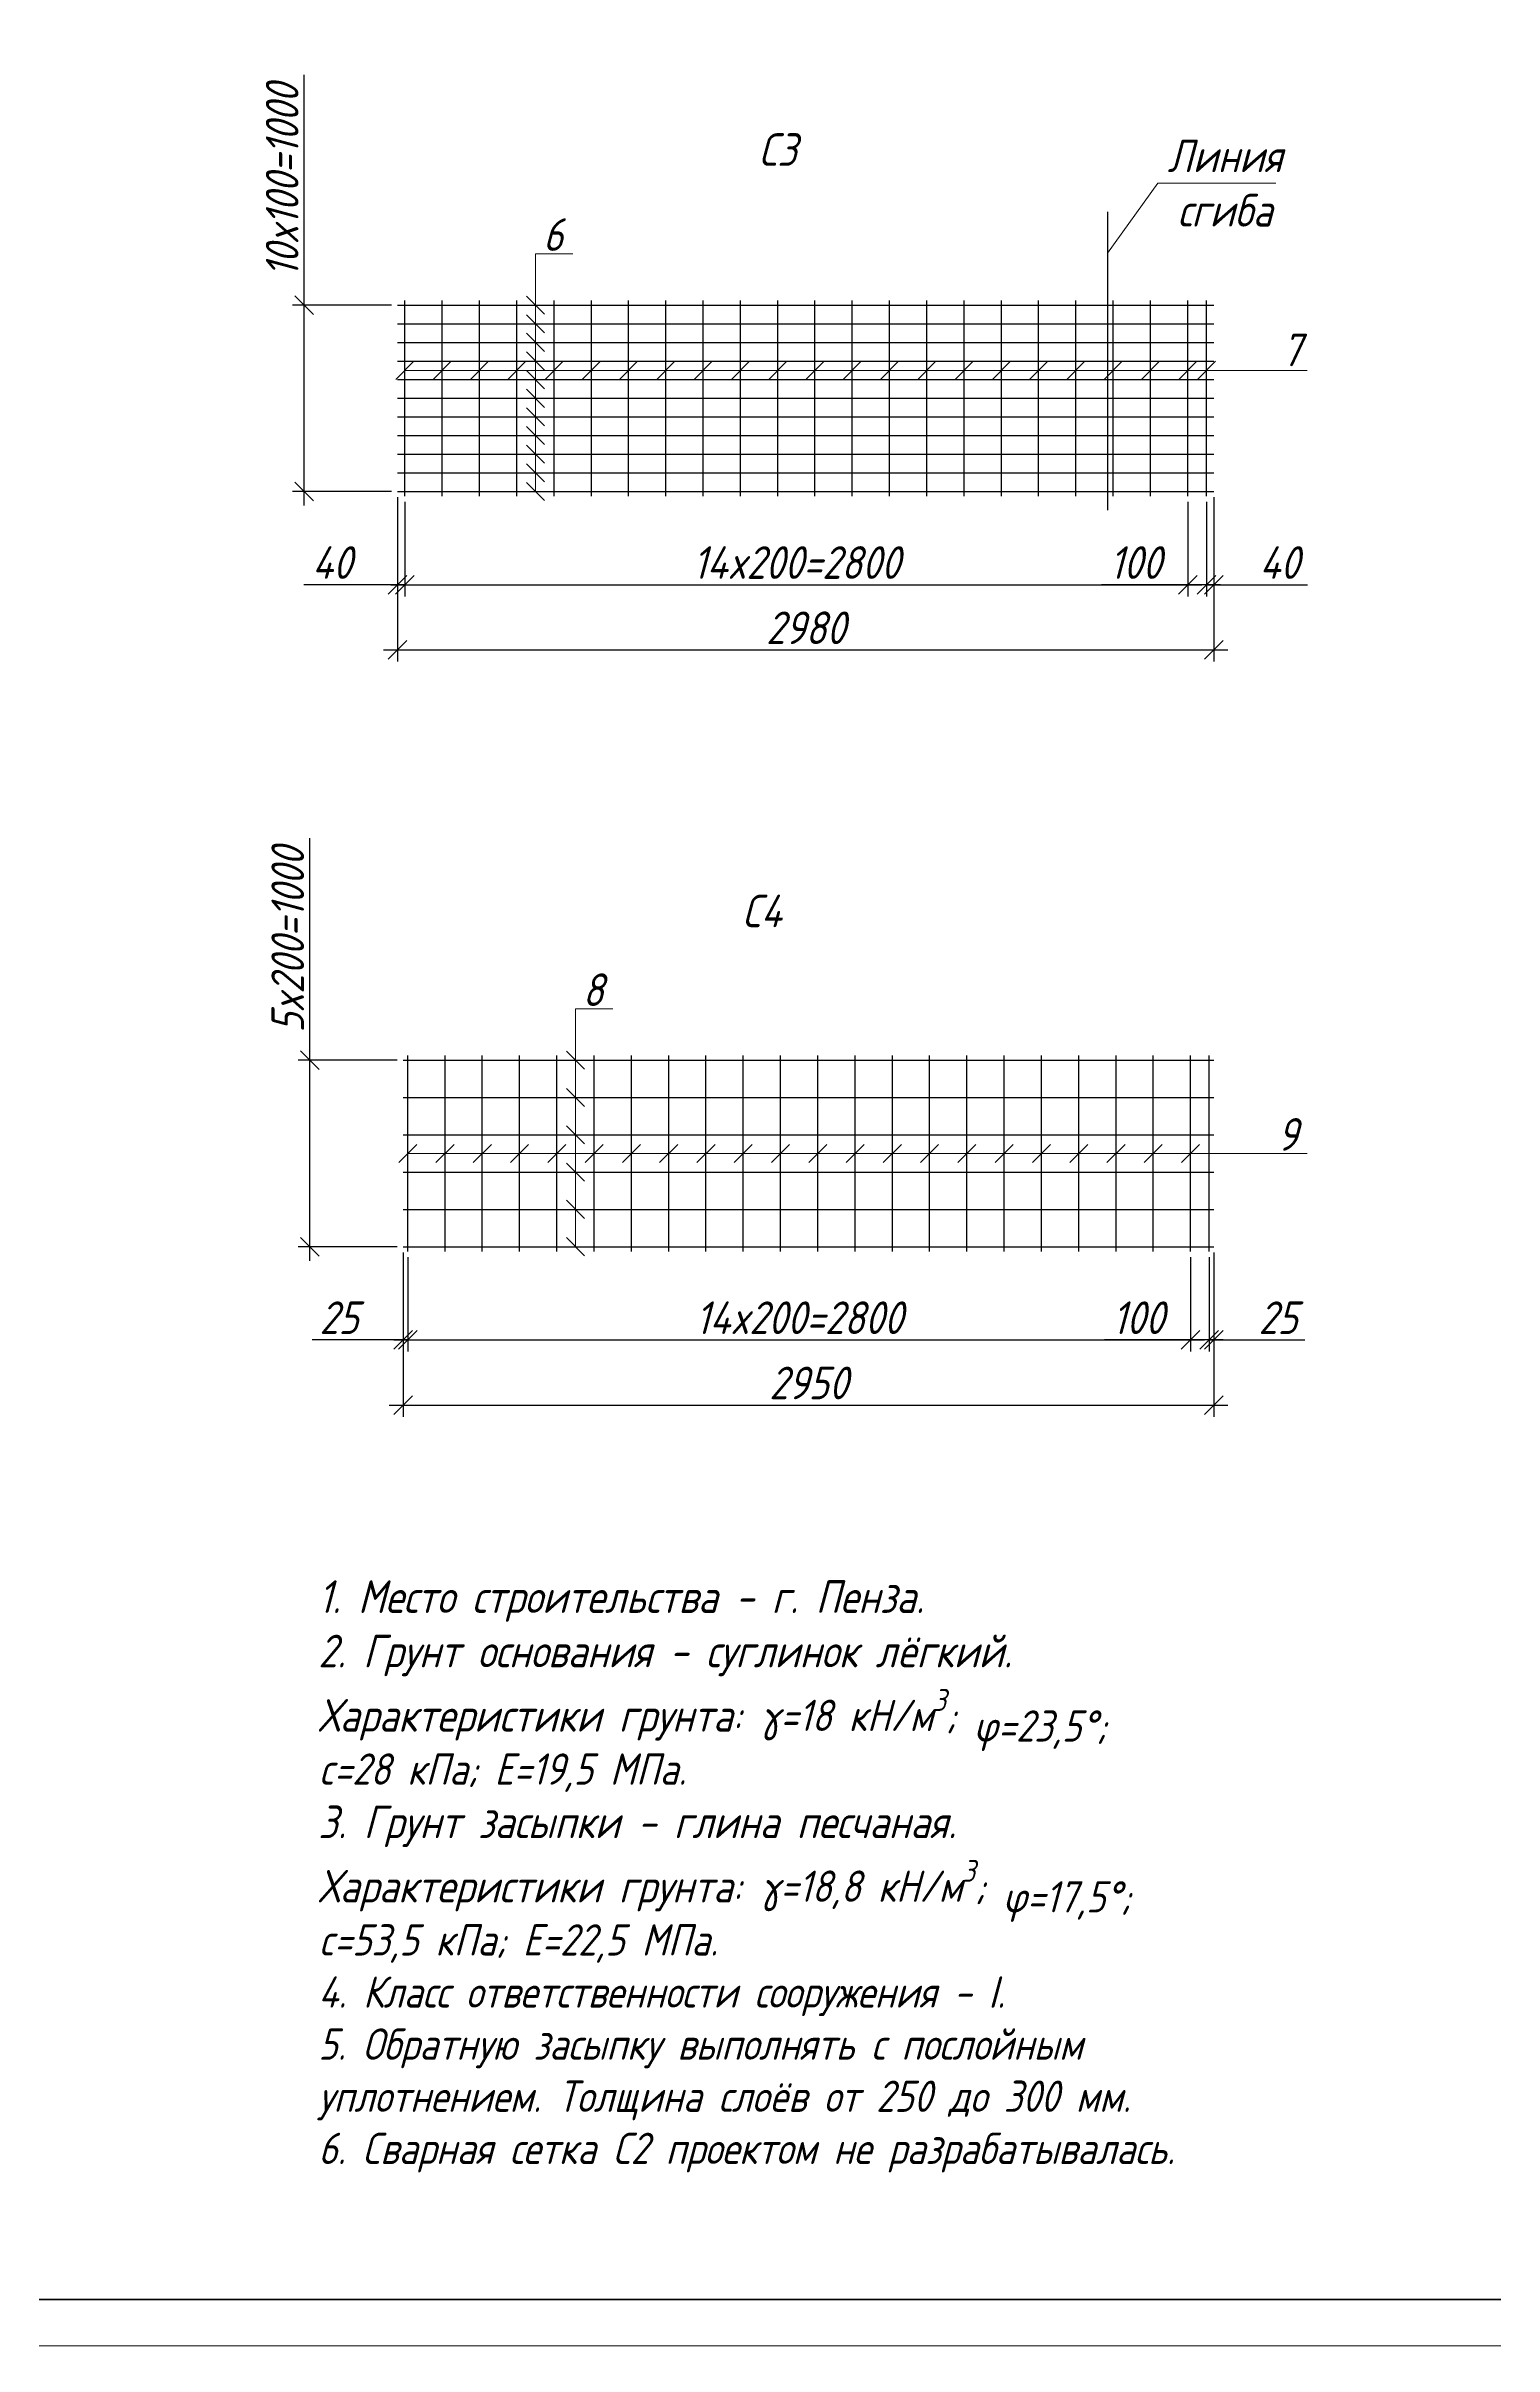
# Model space of a CAD drawing. Header units: millimetres. Extents: x -1004 to 900128, y -352756 to 107728.
# Drawn here: x 808401 to 823939, y -224477 to -199801 of the extents above; entities that cross this region are included whole.
import ezdxf

# ---------------------------------------------------------------- set-up
doc = ezdxf.new("R2010")
doc.units = ezdxf.units.MM
doc.linetypes.add('ACAD_ISO02W100', pattern=[15, 12, -3])
for name, color, linetype, lineweight in [('basic', 95, 'Continuous', 30), ('frame', 173, 'Continuous', 40), ('hatch', 117, 'ACAD_ISO02W100', 25), ('size', 45, 'Continuous', 20), ('text', 13, 'Continuous', 20), ('thin', 153, 'Continuous', 18)]:
    doc.layers.add(name, color=color, linetype=linetype, lineweight=lineweight)
doc.styles.add('Structures', font='isocpeur.ttf', dxfattribs={"width": 0.85, "oblique": 15})
doc.dimstyles.new('structures 3.5 50', dxfattribs={"dimtxt": 3.5, "dimasz": 2, "dimexe": 1.25, "dimexo": 0.625, "dimtad": 1, "dimlfac": 0.5, "dimtxsty": 'Structures', "dimblk": 'OBLIQUE', "dimcen": 2.5, "dimdle": 1.5, "dimadec": 0, "dimazin": 0, "dimtfac": 1, "dimtmove": 0, "dimatfit": 3, "dimfxl": 1, "dimarcsym": 0})

# ---------------------------------------------------------------- blocks, each defined once
blk = doc.blocks.new('_Oblique')
at = {"color": 0, "linetype": 'ByBlock', "lineweight": -2}
blk.add_line((-0.5, -0.5), (0.5, 0.5), dxfattribs=at)
blk = doc.blocks.new('*D1709')
at = {"layer": 'Defpoints', "color": 0, "transparency": 16777216}
for p in [(812173, -204581), (812253, -204631), (812173, -205581)]:
    blk.add_point(p, dxfattribs=at)
at = {"layer": 'size', "color": 0, "lineweight": -2, "transparency": 16777216}
for p, q in [((812173, -204643), (812173, -205706)), ((812253, -204693), (812253, -205706)), ((812173, -205581), (811167, -205581)), ((812253, -205581), (812173, -205581)), ((812253, -205581), (812453, -205581))]:
    blk.add_line(p, q, dxfattribs=at)
at = {"layer": 'size', "color": 0, "lineweight": -2, "transparency": 16777216, "xscale": 200, "yscale": 200, "zscale": 200}
blk.add_blockref('_Oblique', (812173, -205581), dxfattribs=at)
at = {"layer": 'size', "color": 0, "lineweight": -2, "transparency": 16777216, "xscale": 200, "yscale": 200, "zscale": 200, "rotation": 180}
blk.add_blockref('_Oblique', (812253, -205581), dxfattribs=at)
at = {"layer": 'size', "color": 0, "transparency": 16777216, "insert": (811470, -205343), "char_height": 350, "attachment_point": 5, "style": 'Structures'}
blk.add_mtext('40', dxfattribs=at)
blk = doc.blocks.new('*D1710')
at = {"layer": 'Defpoints', "color": 0, "transparency": 16777216}
for p in [(820853, -204631), (820933, -204581), (820933, -205581)]:
    blk.add_point(p, dxfattribs=at)
at = {"layer": 'size', "color": 0, "lineweight": -2, "transparency": 16777216}
for p, q in [((820853, -204693), (820853, -205706)), ((820933, -204643), (820933, -205706)), ((820853, -205581), (820653, -205581)), ((820853, -205581), (820933, -205581)), ((820933, -205581), (821938, -205581))]:
    blk.add_line(p, q, dxfattribs=at)
at = {"layer": 'size', "color": 0, "lineweight": -2, "transparency": 16777216, "xscale": 200, "yscale": 200, "zscale": 200}
blk.add_blockref('_Oblique', (820853, -205581), dxfattribs=at)
at = {"layer": 'size', "color": 0, "lineweight": -2, "transparency": 16777216, "xscale": 200, "yscale": 200, "zscale": 200, "rotation": 180}
blk.add_blockref('_Oblique', (820933, -205581), dxfattribs=at)
at = {"layer": 'size', "color": 0, "transparency": 16777216, "insert": (821636, -205343), "char_height": 350, "attachment_point": 5, "style": 'Structures'}
blk.add_mtext('40', dxfattribs=at)
blk = doc.blocks.new('*D1711')
at = {"layer": 'Defpoints', "color": 0, "transparency": 16777216}
for p in [(812253, -204631), (820653, -204631), (820653, -205581)]:
    blk.add_point(p, dxfattribs=at)
at = {"layer": 'size', "color": 0, "lineweight": -2, "transparency": 16777216}
for p, q in [((812253, -204693), (812253, -205706)), ((820653, -204693), (820653, -205706)), ((812103, -205581), (820803, -205581))]:
    blk.add_line(p, q, dxfattribs=at)
at = {"layer": 'size', "color": 0, "lineweight": -2, "transparency": 16777216, "xscale": 200, "yscale": 200, "zscale": 200, "rotation": 180}
blk.add_blockref('_Oblique', (812253, -205581), dxfattribs=at)
at = {"layer": 'size', "color": 0, "lineweight": -2, "transparency": 16777216, "xscale": 200, "yscale": 200, "zscale": 200}
blk.add_blockref('_Oblique', (820653, -205581), dxfattribs=at)
at = {"layer": 'size', "color": 0, "transparency": 16777216, "insert": (816453, -205343), "char_height": 350, "attachment_point": 5, "style": 'Structures'}
blk.add_mtext('14x200=2800', dxfattribs=at)
blk = doc.blocks.new('*D1712')
at = {"layer": 'Defpoints', "color": 0, "transparency": 16777216}
for p in [(812173, -204581), (820933, -204581), (820933, -206281)]:
    blk.add_point(p, dxfattribs=at)
at = {"layer": 'size', "color": 0, "lineweight": -2, "transparency": 16777216}
for p, q in [((812173, -204643), (812173, -206406)), ((820933, -204643), (820933, -206406)), ((812023, -206281), (821083, -206281))]:
    blk.add_line(p, q, dxfattribs=at)
at = {"layer": 'size', "color": 0, "lineweight": -2, "transparency": 16777216, "xscale": 200, "yscale": 200, "zscale": 200, "rotation": 180}
blk.add_blockref('_Oblique', (812173, -206281), dxfattribs=at)
at = {"layer": 'size', "color": 0, "lineweight": -2, "transparency": 16777216, "xscale": 200, "yscale": 200, "zscale": 200}
blk.add_blockref('_Oblique', (820933, -206281), dxfattribs=at)
at = {"layer": 'size', "color": 0, "transparency": 16777216, "insert": (816553, -206043), "char_height": 350, "attachment_point": 5, "style": 'Structures'}
blk.add_mtext('2980', dxfattribs=at)
blk = doc.blocks.new('*D1713')
at = {"layer": 'Defpoints', "color": 0, "transparency": 16777216}
for p in [(811173, -202581), (812173, -202581), (812173, -204581)]:
    blk.add_point(p, dxfattribs=at)
at = {"layer": 'size', "color": 0, "lineweight": -2, "transparency": 16777216}
for p, q in [((811173, -202581), (811173, -200109)), ((812110, -202581), (811048, -202581)), ((811173, -204731), (811173, -202581)), ((812110, -204581), (811048, -204581))]:
    blk.add_line(p, q, dxfattribs=at)
at = {"layer": 'size', "color": 0, "lineweight": -2, "transparency": 16777216, "xscale": 200, "yscale": 200, "zscale": 200}
for p, rotation in [((811173, -202581), 90), ((811173, -204581), 270)]:
    blk.add_blockref('_Oblique', p, dxfattribs=dict(at, rotation=rotation))
at = {"layer": 'size', "color": 0, "transparency": 16777216, "insert": (810935, -201245), "char_height": 350, "attachment_point": 5, "rotation": 90, "style": 'Structures'}
blk.add_mtext('10x100=1000', dxfattribs=at)
blk = doc.blocks.new('*U1627')
at = {"layer": 'thin'}
blk.add_line((-97, -97), (97, 97), dxfattribs=at)
blk = doc.blocks.new('*U1628')
at = {"layer": 'thin', "color": 0, "linetype": 'ByBlock', "lineweight": -2, "transparency": 16777216}
for p in [(0, 0), (400, 0), (800, 0), (1200, 0), (1600, 0), (2000, 0), (2400, 0), (2800, 0), (3200, 0), (3600, 0), (4000, 0), (4400, 0), (4800, 0), (5200, 0), (5600, 0), (6000, 0), (6400, 0), (6800, 0), (7200, 0), (7600, 0), (8000, 0), (8400, 0)]:
    blk.add_blockref('*U1627', p, dxfattribs=at)
blk = doc.blocks.new('*D1714')
at = {"layer": 'Defpoints', "color": 0, "transparency": 16777216}
for p in [(811233, -210683), (812233, -210683), (812233, -212683)]:
    blk.add_point(p, dxfattribs=at)
at = {"layer": 'size', "color": 0, "lineweight": -2, "transparency": 16777216}
for p, q in [((811233, -210683), (811233, -208301)), ((812170, -210683), (811108, -210683)), ((811233, -212833), (811233, -210683)), ((812170, -212683), (811108, -212683))]:
    blk.add_line(p, q, dxfattribs=at)
at = {"layer": 'size', "color": 0, "lineweight": -2, "transparency": 16777216, "xscale": 200, "yscale": 200, "zscale": 200}
for p, rotation in [((811233, -210683), 90), ((811233, -212683), 270)]:
    blk.add_blockref('_Oblique', p, dxfattribs=dict(at, rotation=rotation))
at = {"layer": 'size', "color": 0, "transparency": 16777216, "insert": (810995, -209392), "char_height": 350, "attachment_point": 5, "rotation": 90, "style": 'Structures'}
blk.add_mtext('5x200=1000', dxfattribs=at)
blk = doc.blocks.new('*D1715')
at = {"layer": 'Defpoints', "color": 0, "transparency": 16777216}
for p in [(812233, -212683), (812283, -212733), (812233, -213683)]:
    blk.add_point(p, dxfattribs=at)
at = {"layer": 'size', "color": 0, "lineweight": -2, "transparency": 16777216}
for p, q in [((812233, -212745), (812233, -213808)), ((812283, -212795), (812283, -213808)), ((812233, -213683), (811257, -213683)), ((812283, -213683), (812233, -213683)), ((812283, -213683), (812483, -213683))]:
    blk.add_line(p, q, dxfattribs=at)
at = {"layer": 'size', "color": 0, "lineweight": -2, "transparency": 16777216, "xscale": 200, "yscale": 200, "zscale": 200}
blk.add_blockref('_Oblique', (812233, -213683), dxfattribs=at)
at = {"layer": 'size', "color": 0, "lineweight": -2, "transparency": 16777216, "xscale": 200, "yscale": 200, "zscale": 200, "rotation": 180}
blk.add_blockref('_Oblique', (812283, -213683), dxfattribs=at)
at = {"layer": 'size', "color": 0, "transparency": 16777216, "insert": (811545, -213445), "char_height": 350, "attachment_point": 5, "style": 'Structures'}
blk.add_mtext('25', dxfattribs=at)
blk = doc.blocks.new('*D1716')
at = {"layer": 'Defpoints', "color": 0, "transparency": 16777216}
for p in [(812283, -212733), (820683, -212733), (820683, -213683)]:
    blk.add_point(p, dxfattribs=at)
at = {"layer": 'size', "color": 0, "lineweight": -2, "transparency": 16777216}
for p, q in [((812283, -212795), (812283, -213808)), ((820683, -212795), (820683, -213808)), ((812133, -213683), (820833, -213683))]:
    blk.add_line(p, q, dxfattribs=at)
at = {"layer": 'size', "color": 0, "lineweight": -2, "transparency": 16777216, "xscale": 200, "yscale": 200, "zscale": 200, "rotation": 180}
blk.add_blockref('_Oblique', (812283, -213683), dxfattribs=at)
at = {"layer": 'size', "color": 0, "lineweight": -2, "transparency": 16777216, "xscale": 200, "yscale": 200, "zscale": 200}
blk.add_blockref('_Oblique', (820683, -213683), dxfattribs=at)
at = {"layer": 'size', "color": 0, "transparency": 16777216, "insert": (816483, -213445), "char_height": 350, "attachment_point": 5, "style": 'Structures'}
blk.add_mtext('14x200=2800', dxfattribs=at)
blk = doc.blocks.new('*D1717')
at = {"layer": 'Defpoints', "color": 0, "transparency": 16777216}
for p in [(820933, -212683), (820883, -212733), (820933, -213683)]:
    blk.add_point(p, dxfattribs=at)
at = {"layer": 'size', "color": 0, "lineweight": -2, "transparency": 16777216}
for p, q in [((820883, -212795), (820883, -213808)), ((820933, -212745), (820933, -213808)), ((820883, -213683), (820683, -213683)), ((820883, -213683), (820933, -213683)), ((820933, -213683), (821909, -213683))]:
    blk.add_line(p, q, dxfattribs=at)
at = {"layer": 'size', "color": 0, "lineweight": -2, "transparency": 16777216, "xscale": 200, "yscale": 200, "zscale": 200}
blk.add_blockref('_Oblique', (820883, -213683), dxfattribs=at)
at = {"layer": 'size', "color": 0, "lineweight": -2, "transparency": 16777216, "xscale": 200, "yscale": 200, "zscale": 200, "rotation": 180}
blk.add_blockref('_Oblique', (820933, -213683), dxfattribs=at)
at = {"layer": 'size', "color": 0, "transparency": 16777216, "insert": (821621, -213445), "char_height": 350, "attachment_point": 5, "style": 'Structures'}
blk.add_mtext('25', dxfattribs=at)
blk = doc.blocks.new('*D1718')
at = {"layer": 'Defpoints', "color": 0, "transparency": 16777216}
for p in [(812233, -212683), (820933, -212683), (820933, -214383)]:
    blk.add_point(p, dxfattribs=at)
at = {"layer": 'size', "color": 0, "lineweight": -2, "transparency": 16777216}
for p, q in [((812233, -212745), (812233, -214508)), ((820933, -212745), (820933, -214508)), ((812083, -214383), (821083, -214383))]:
    blk.add_line(p, q, dxfattribs=at)
at = {"layer": 'size', "color": 0, "lineweight": -2, "transparency": 16777216, "xscale": 200, "yscale": 200, "zscale": 200, "rotation": 180}
blk.add_blockref('_Oblique', (812233, -214383), dxfattribs=at)
at = {"layer": 'size', "color": 0, "lineweight": -2, "transparency": 16777216, "xscale": 200, "yscale": 200, "zscale": 200}
blk.add_blockref('_Oblique', (820933, -214383), dxfattribs=at)
at = {"layer": 'size', "color": 0, "transparency": 16777216, "insert": (816583, -214145), "char_height": 350, "attachment_point": 5, "style": 'Structures'}
blk.add_mtext('2950', dxfattribs=at)
blk = doc.blocks.new('*U1629')
at = {"layer": 'thin'}
blk.add_line((-97, -97), (97, 97), dxfattribs=at)
blk = doc.blocks.new('*U1630')
at = {"layer": 'thin', "color": 0, "linetype": 'ByBlock', "lineweight": -2, "transparency": 16777216}
for p in [(0, 0), (400, 0), (800, 0), (1200, 0), (1600, 0), (2000, 0), (2400, 0), (2800, 0), (3200, 0), (3600, 0), (4000, 0), (4400, 0), (4800, 0), (5200, 0), (5600, 0), (6000, 0), (6400, 0), (6800, 0), (7200, 0), (7600, 0), (8000, 0), (8400, 0)]:
    blk.add_blockref('*U1629', p, dxfattribs=at)
blk = doc.blocks.new('*D1720')
at = {"layer": 'Defpoints', "color": 0, "transparency": 16777216}
for p in [(820653, -204631), (820853, -204631), (820653, -205581)]:
    blk.add_point(p, dxfattribs=at)
at = {"layer": 'size', "color": 0, "lineweight": -2, "transparency": 16777216}
for p, q in [((820653, -204693), (820653, -205706)), ((820853, -204693), (820853, -205706)), ((820653, -205581), (819728, -205581)), ((821003, -205581), (820653, -205581))]:
    blk.add_line(p, q, dxfattribs=at)
at = {"layer": 'size', "color": 0, "lineweight": -2, "transparency": 16777216, "xscale": 200, "yscale": 200, "zscale": 200, "rotation": 180}
blk.add_blockref('_Oblique', (820653, -205581), dxfattribs=at)
at = {"layer": 'size', "color": 0, "lineweight": -2, "transparency": 16777216, "xscale": 200, "yscale": 200, "zscale": 200}
blk.add_blockref('_Oblique', (820853, -205581), dxfattribs=at)
at = {"layer": 'size', "color": 0, "transparency": 16777216, "insert": (820091, -205343), "char_height": 350, "attachment_point": 5, "style": 'Structures'}
blk.add_mtext('100', dxfattribs=at)
blk = doc.blocks.new('*D1721')
at = {"layer": 'Defpoints', "color": 0, "transparency": 16777216}
for p in [(820683, -212733), (820883, -212733), (820683, -213683)]:
    blk.add_point(p, dxfattribs=at)
at = {"layer": 'size', "color": 0, "lineweight": -2, "transparency": 16777216}
for p, q in [((820683, -212795), (820683, -213808)), ((820883, -212795), (820883, -213808)), ((820683, -213683), (819758, -213683)), ((821033, -213683), (820683, -213683))]:
    blk.add_line(p, q, dxfattribs=at)
at = {"layer": 'size', "color": 0, "lineweight": -2, "transparency": 16777216, "xscale": 200, "yscale": 200, "zscale": 200, "rotation": 180}
blk.add_blockref('_Oblique', (820683, -213683), dxfattribs=at)
at = {"layer": 'size', "color": 0, "lineweight": -2, "transparency": 16777216, "xscale": 200, "yscale": 200, "zscale": 200}
blk.add_blockref('_Oblique', (820883, -213683), dxfattribs=at)
at = {"layer": 'size', "color": 0, "transparency": 16777216, "insert": (820121, -213445), "char_height": 350, "attachment_point": 5, "style": 'Structures'}
blk.add_mtext('100', dxfattribs=at)

msp = doc.modelspace()

# ---------------------------------------------------------------- linework, layer by layer
at = {"layer": 'basic'}
for p, q in [((812172.856, -202580.795), (820932.856, -202580.795)), ((812252.856, -204630.795), (812252.856, -202530.795)), ((812652.856, -204630.795), (812652.856, -202530.795)), ((813052.856, -204630.795), (813052.856, -202530.795)), ((813452.856, -204630.795), (813452.856, -202530.795)), ((813852.856, -204630.795), (813852.856, -202530.795)), ((814252.856, -204630.795), (814252.856, -202530.795)), ((814652.856, -204630.795), (814652.856, -202530.795)), ((815052.856, -204630.795), (815052.856, -202530.795)), ((815452.856, -204630.795), (815452.856, -202530.795)), ((815852.856, -204630.795), (815852.856, -202530.795)), ((816252.856, -204630.795), (816252.856, -202530.795)), ((816652.856, -204630.795), (816652.856, -202530.795)), ((817052.856, -204630.795), (817052.856, -202530.795)), ((817452.856, -204630.795), (817452.856, -202530.795)), ((817852.856, -204630.795), (817852.856, -202530.795)), ((818252.856, -204630.795), (818252.856, -202530.795)), ((818652.856, -204630.795), (818652.856, -202530.795)), ((819052.856, -204630.795), (819052.856, -202530.795)), ((819452.856, -204630.795), (819452.856, -202530.795)), ((819852.856, -204630.795), (819852.856, -202530.795)), ((820252.856, -204630.795), (820252.856, -202530.795)), ((820652.856, -204630.795), (820652.856, -202530.795)), ((820852.856, -204630.795), (820852.856, -202530.795)), ((812172.856, -202780.795), (820932.856, -202780.795)), ((812172.856, -202980.795), (820932.856, -202980.795)), ((812172.856, -203180.795), (820932.856, -203180.795)), ((812172.856, -203380.795), (820932.856, -203380.795)), ((812172.856, -203580.795), (820932.856, -203580.795)), ((812172.856, -203780.795), (820932.856, -203780.795)), ((812172.856, -203980.795), (820932.856, -203980.795)), ((812172.856, -204180.795), (820932.856, -204180.795)), ((812172.856, -204380.795), (820932.856, -204380.795)), ((812172.856, -204580.795), (820932.856, -204580.795)), ((812232.856, -210682.88), (820932.856, -210682.88)), ((812282.856, -212732.88), (812282.856, -210632.88)), ((812682.856, -212732.88), (812682.856, -210632.88)), ((813082.856, -212732.88), (813082.856, -210632.88)), ((813482.856, -212732.88), (813482.856, -210632.88)), ((813882.856, -212732.88), (813882.856, -210632.88)), ((814282.856, -212732.88), (814282.856, -210632.88)), ((814682.856, -212732.88), (814682.856, -210632.88)), ((815082.856, -212732.88), (815082.856, -210632.88)), ((815482.856, -212732.88), (815482.856, -210632.88)), ((815882.856, -212732.88), (815882.856, -210632.88)), ((816282.856, -212732.88), (816282.856, -210632.88)), ((816682.856, -212732.88), (816682.856, -210632.88)), ((817082.856, -212732.88), (817082.856, -210632.88)), ((817482.856, -212732.88), (817482.856, -210632.88)), ((817882.856, -212732.88), (817882.856, -210632.88)), ((818282.856, -212732.88), (818282.856, -210632.88)), ((818682.856, -212732.88), (818682.856, -210632.88)), ((819082.856, -212732.88), (819082.856, -210632.88)), ((819482.856, -212732.88), (819482.856, -210632.88)), ((819882.856, -212732.88), (819882.856, -210632.88)), ((820282.856, -212732.88), (820282.856, -210632.88)), ((820682.856, -212732.88), (820682.856, -210632.88)), ((820882.856, -212732.88), (820882.856, -210632.88)), ((812232.856, -211082.88), (820932.856, -211082.88)), ((812232.856, -211482.88), (820932.856, -211482.88)), ((812232.856, -211882.88), (820932.856, -211882.88)), ((812232.856, -212282.88), (820932.856, -212282.88)), ((812232.856, -212682.88), (820932.856, -212682.88))]:
    msp.add_line(p, q, dxfattribs=at)
at = {"layer": 'frame'}
msp.add_line((843669.419, -223977.227), (786769.419, -223977.227), dxfattribs=at)
at = {"layer": 'hatch', "ltscale": 0.3}
msp.add_line((819792.856, -201580.795), (819792.856, -204780.795), dxfattribs=at)
at = {"layer": 'thin'}
for p, q in [((819792.856, -202023.201), (820332.647, -201271.353)), ((820332.647, -201271.353), (821597.131, -201271.353)), ((813652.856, -204580.795), (813652.856, -202030.795)), ((814052.856, -202030.795), (813652.856, -202030.795)), ((813750.083, -202678.022), (813555.629, -202483.568)), ((813750.083, -202878.022), (813555.629, -202683.568)), ((813750.083, -203078.022), (813555.629, -202883.568)), ((813750.083, -203278.022), (813555.629, -203083.568)), ((812252.856, -203280.795), (821933.492, -203280.795)), ((813750.083, -203478.022), (813555.629, -203283.568)), ((820755.629, -203378.022), (820950.083, -203183.568)), ((813750.083, -203678.022), (813555.629, -203483.568)), ((813750.083, -203878.022), (813555.629, -203683.568)), ((813750.083, -204078.022), (813555.629, -203883.568)), ((813750.083, -204278.022), (813555.629, -204083.568)), ((813750.083, -204478.022), (813555.629, -204283.568)), ((813750.083, -204678.022), (813555.629, -204483.568)), ((814082.856, -212682.88), (814082.856, -210132.88)), ((814482.856, -210132.88), (814082.856, -210132.88)), ((814180.083, -210780.107), (813985.629, -210585.653)), ((814180.083, -211180.107), (813985.629, -210985.653)), ((814180.083, -211580.107), (813985.629, -211385.653)), ((812282.856, -211682.88), (821933.492, -211682.88)), ((814180.083, -211980.107), (813985.629, -211785.653)), ((814180.083, -212380.107), (813985.629, -212185.653)), ((814180.083, -212780.107), (813985.629, -212585.653)), ((844169.419, -224477.227), (784769.419, -224477.227))]:
    msp.add_line(p, q, dxfattribs=at)

# ---------------------------------------------------------------- block references
for name, p in [('*U1628', (812252.856, -203280.795)), ('*U1630', (812282.856, -211682.88))]:
    msp.add_blockref(name, p, dxfattribs=at)

# ---------------------------------------------------------------- texts
at = {"layer": 'text', "char_height": 350, "style": 'Structures'}
for s, insert, width, attachment_point in [('С3', (816252.856, -200912.299), 793.67855, 5), ('Линия \\Pсгиба', (821051.497, -201271.353), 1343.47738, 5), ('6', (813841.381, -201824.082), 350, 5), ('7', (821766.478, -203061.76), 793.67855, 5), ('С4', (816082.856, -209081.313), 793.67855, 5), ('8', (814271.381, -209926.167), 350, 5), ('9', (821722.857, -211478.147), 793.67855, 5), ('\\A1;1. Место строительства - г. Пенза.\\P2. Грунт основания - суглинок лёгкий.\\PХарактеристики грунта: {\\H0.95833x;γ=18 кН/м\\H0.7x;\\S3^ ;\\H1.42857x;; \\A0;φ=23,5%%D; \\Pc=28 кПа; E=19,5 МПа.\\P}3. Грунт засыпки - глина песчаная.\\PХарактеристики грунта: {\\H0.95833x;γ=18,8 кН/м\\H0.7x;\\S3^ ;\\H1.42857x;; \\A0;φ=17,5%%D; \\Pc=53,5 кПа; E=22,5 МПа.\\P4. Класс ответственности сооружения - I.\\P5. Обратную засыпку выполнять с послойным уплотнением. Толщина слоёв от 250 до 300 мм.\\P6. Сварная сетка С2 проектом не разрабатывалась.}', (811323.062, -219438.917), 9858.5774, 4)]:
    msp.add_mtext(s, dxfattribs=dict(at, insert=insert, width=width, attachment_point=attachment_point))

# ---------------------------------------------------------------- dimensions: what is measured, and where the dimension line sits
at = {"layer": 'size'}
for base, p1, p2, text, picture, middle in [((811172.856, -202580.795), (812172.856, -204580.795), (812172.856, -202580.795), '10x100=<>', '*D1713', (810935.356, -201245.029)), ((811232.856, -210682.88), (812232.856, -212682.88), (812232.856, -210682.88), '5x200=<>', '*D1714', (810995.356, -209391.739))]:
    dim = msp.add_linear_dim(base=base, p1=p1, p2=p2, angle=90, text=text, dimstyle='structures 3.5 50', dxfattribs=at)
    dim.commit()
    dim.dimension.update_dxf_attribs({"geometry": picture, "text_midpoint": middle})
for base, p1, p2, picture, middle in [((812172.856, -205580.795), (812252.856, -204630.795), (812172.856, -204580.795), '*D1709', (811470.09, -205343.295)), ((820652.856, -205580.795), (820852.856, -204630.795), (820652.856, -204630.795), '*D1720', (820090.59, -205343.295)), ((820932.856, -205580.795), (820852.856, -204630.795), (820932.856, -204580.795), '*D1710', (821635.622, -205343.295)), ((812232.856, -213682.88), (812282.856, -212732.88), (812232.856, -212682.88), '*D1715', (811544.965, -213445.38)), ((820932.856, -213682.88), (820882.856, -212732.88), (820932.856, -212682.88), '*D1717', (821620.747, -213445.38)), ((820682.856, -213682.88), (820882.856, -212732.88), (820682.856, -212732.88), '*D1721', (820120.59, -213445.38))]:
    dim = msp.add_linear_dim(base=base, p1=p1, p2=p2, dimstyle='structures 3.5 50', dxfattribs=at)
    dim.commit()
    dim.dimension.update_dxf_attribs({"geometry": picture, "text_midpoint": middle})
for base, p1, p2, text, picture, middle in [((820932.856, -206280.795), (812172.856, -204580.795), (820932.856, -204580.795), '2980', '*D1712', (816552.856, -206043.295)), ((820652.856, -205580.795), (812252.856, -204630.795), (820652.856, -204630.795), '14x200=2800', '*D1711', (816452.856, -205343.295)), ((820932.856, -214382.88), (812232.856, -212682.88), (820932.856, -212682.88), '2950', '*D1718', (816582.856, -214145.38)), ((820682.856, -213682.88), (812282.856, -212732.88), (820682.856, -212732.88), '14x200=2800', '*D1716', (816482.856, -213445.38))]:
    dim = msp.add_linear_dim(base=base, p1=p1, p2=p2, text=text, dimstyle='structures 3.5 50', dxfattribs=at)
    dim.commit()
    dim.dimension.update_dxf_attribs({"geometry": picture, "text_midpoint": middle})

doc.saveas('drawing.dxf')
